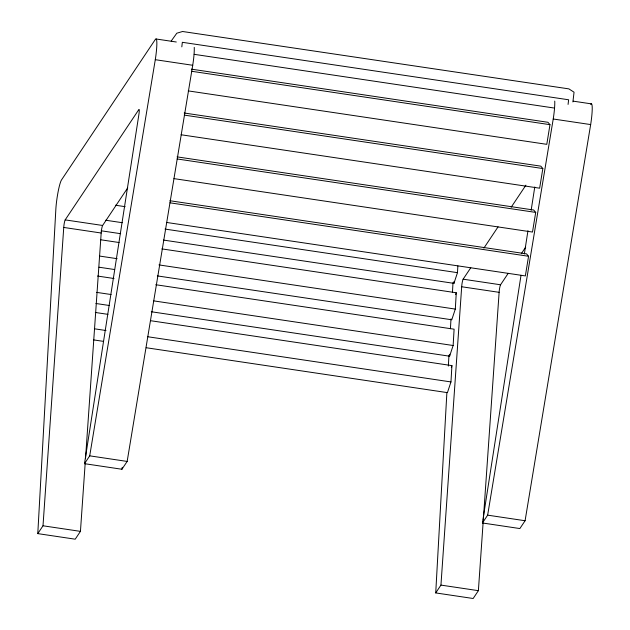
<?xml version="1.0" encoding="UTF-8"?>
<svg xmlns="http://www.w3.org/2000/svg" width="630" height="630" viewBox="0 0 630 630"><rect width="100%" height="100%" fill="white"/><g stroke="black" fill="none" stroke-linecap="round" stroke-linejoin="round"><path stroke-width="0.94" d="M85.152 463.656L80.443 531.366L75.222 539.193L37.784 533.618L55.889 208.538A19.089 2.362 -81.5 0 1 61.527 179.912L155.319 39.462A19.089 2.362 -81.5 0 1 155.287 59.692L89.712 455.844L84.491 463.672L121.929 469.255L127.158 461.428L192.725 65.276A19.089 2.362 -81.5 0 0 194.237 47.376M483.092 522.955L478.383 590.672L473.161 598.5L435.724 592.917L446.883 392.569M448.355 366.054L448.962 355.249M450.434 328.734L450.985 318.914M452.458 292.399L453.009 282.579M151.287 311.748L449.599 356.202L449.71 354.288M163.406 240.061L453.947 283.358L454.057 281.437M146.199 347.736L447.426 392.632L450.962 381.93L451.93 365.613L150.704 320.717M449.599 356.202L453.135 345.508L454.104 329.191L155.791 284.728M157.343 275.901L451.773 319.78L455.309 309.086L456.277 292.769L161.855 248.889M453.947 283.358L457.474 272.664L457.876 265.939M37.784 533.618L43.005 525.79L63.748 227.446A4.819 0.599 -81.5 0 1 65.181 219.886L138.899 109.502A4.819 0.599 -81.5 0 1 138.805 115.054L84.491 463.672M85.499 458.742L101.186 233.021A4.819 0.599 -81.5 0 1 102.619 225.469L127.74 187.858M435.724 592.917L440.945 585.097L461.688 286.752A4.819 0.599 -81.5 0 1 463.121 279.192L470.767 267.75M483.297 520.018L499.125 292.328A4.819 0.599 -81.5 0 1 500.559 284.776L508.205 273.325M181.818 46.864L182.338 42.304L568.622 99.776L568.071 104.422M572.906 101.95L574.048 92.2L568.874 88.877L182.566 31.5L176.81 33.209L171.195 41.044M121.929 469.255L122.228 467.31M590.696 104.352A19.089 2.362 -81.5 0 1 590.664 124.575L525.089 520.734L519.868 528.554L482.43 522.979L521.01 275.349M524.341 253.984L527.971 230.682M531.145 210.286L534.775 186.984M169.927 200.734L526.546 253.882L528.562 256.268L525.357 275.916L166.808 222.484M177.069 156.87L533.689 210.018L535.705 212.405L532.5 232.053L173.943 178.621M184.212 113.006L540.823 166.155L542.84 168.541L539.642 188.197L181.086 134.757M191.355 69.15L547.966 122.291L549.982 124.677L546.785 144.333L188.228 90.893M482.43 522.979L487.651 515.151L553.227 118.999A19.089 2.362 -81.5 0 0 554.739 101.107M455.687 294.549L456.277 292.769M451.34 367.392L451.93 365.613M483.872 248.125L498.062 226.863M511.174 207.239L525.916 185.165M521.309 253.701L525.672 247.165M156.138 38.997L176.298 42.005M573.276 101.162L591.515 103.887M194.174 54.33L553.809 107.974M155.287 59.692L192.725 65.276M553.227 118.999L590.664 124.575M191.425 71.245L549.982 124.677M184.283 115.109L542.84 168.541M177.148 158.965L535.705 212.405M170.005 202.828L528.562 256.268M115.44 205.223L125.157 206.671M105.722 220.24L122.244 222.697M164.997 229.076L457.474 272.664M65.181 219.886L102.619 225.469M463.121 279.192L500.559 284.776M101.217 230.793L120.653 233.691M63.748 227.446L101.186 233.021M461.688 286.752L499.125 292.328M100.635 239.762L119.102 242.518M99.666 256.079L117.156 258.686M158.941 264.915L455.309 309.086M99.044 267.214L114.589 269.53M97.492 276.042L114.014 278.507M96.516 292.359L111.093 294.533M153.846 300.904L453.135 345.508M95.902 303.495L109.502 305.518M95.319 312.464L107.951 314.346M94.343 328.781L106.005 330.522M147.79 336.751L450.962 381.93M93.728 339.916L103.446 341.365M89.712 455.844L127.158 461.428M487.651 515.151L525.089 520.734M43.005 525.79L80.443 531.366M440.945 585.097L478.383 590.672"/></g></svg>
